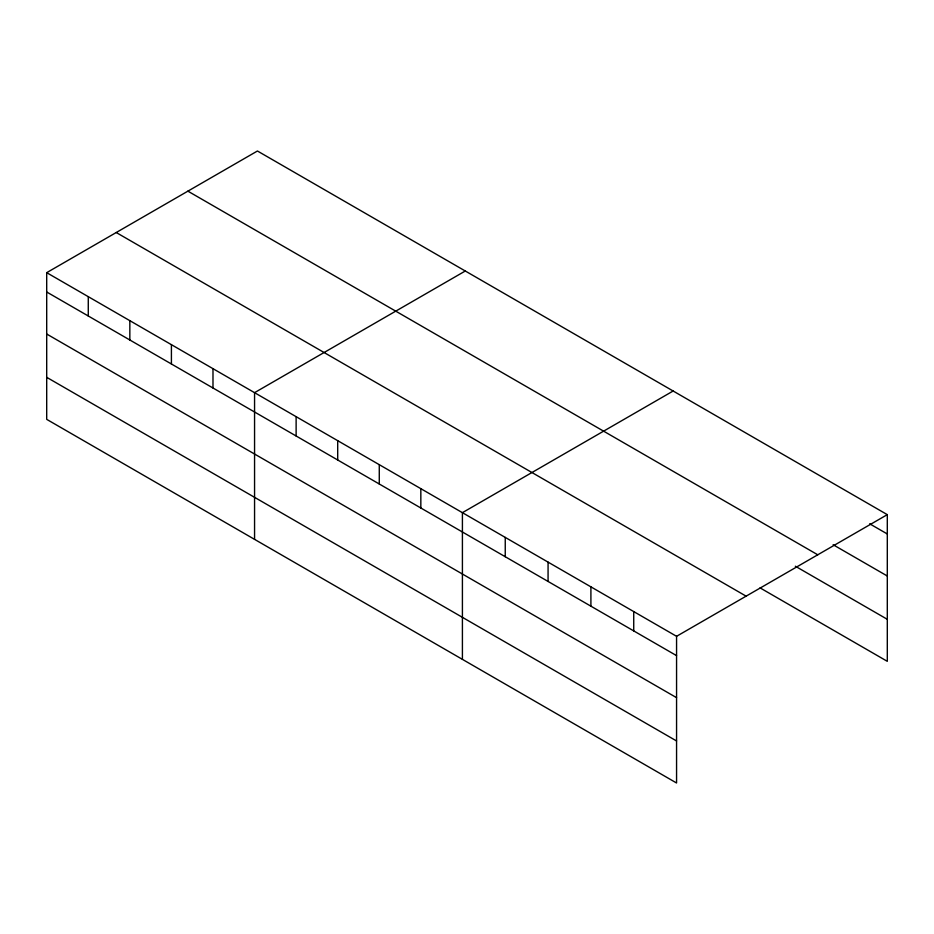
<?xml version="1.0" encoding="UTF-8"?>
<svg xmlns="http://www.w3.org/2000/svg" width="934" height="934" viewBox="0 0 934 934"><rect width="100%" height="100%" fill="white"/><g stroke="black" fill="none" stroke-linecap="round" stroke-linejoin="round"><path stroke-width="1.4" d="M676.566 697.663L676.566 636.311L46.7 272.67L46.7 419.354L676.566 782.996L676.566 697.663L46.7 334.022M46.7 272.67L257.434 151.004L887.3 514.646L887.3 661.33L760.066 587.883M465.284 271L254.562 392.665L254.562 539.35M673.145 391.007L462.412 512.673L462.412 659.357M676.566 636.311L887.3 514.646M869.659 523.787L887.3 533.968M833.128 544.732L887.3 575.998M187.886 191.155L817.764 554.796M795.336 566.214L887.3 619.3M116.236 232.519L746.114 596.161M46.7 291.992L676.566 655.633M46.7 377.324L676.566 740.966M633.731 611.583L633.731 630.905M590.907 586.856L590.907 606.178M548.071 562.128L548.071 581.45M505.247 537.4L505.247 556.722M420.837 488.669L420.837 507.991M379.274 464.677L379.274 483.999M337.699 440.673L337.699 459.995M296.125 416.669L296.125 435.991M212.987 368.673L212.987 387.995M171.412 344.669L171.412 363.991M129.838 320.666L129.838 339.988M88.275 296.662L88.275 315.984"/></g></svg>
